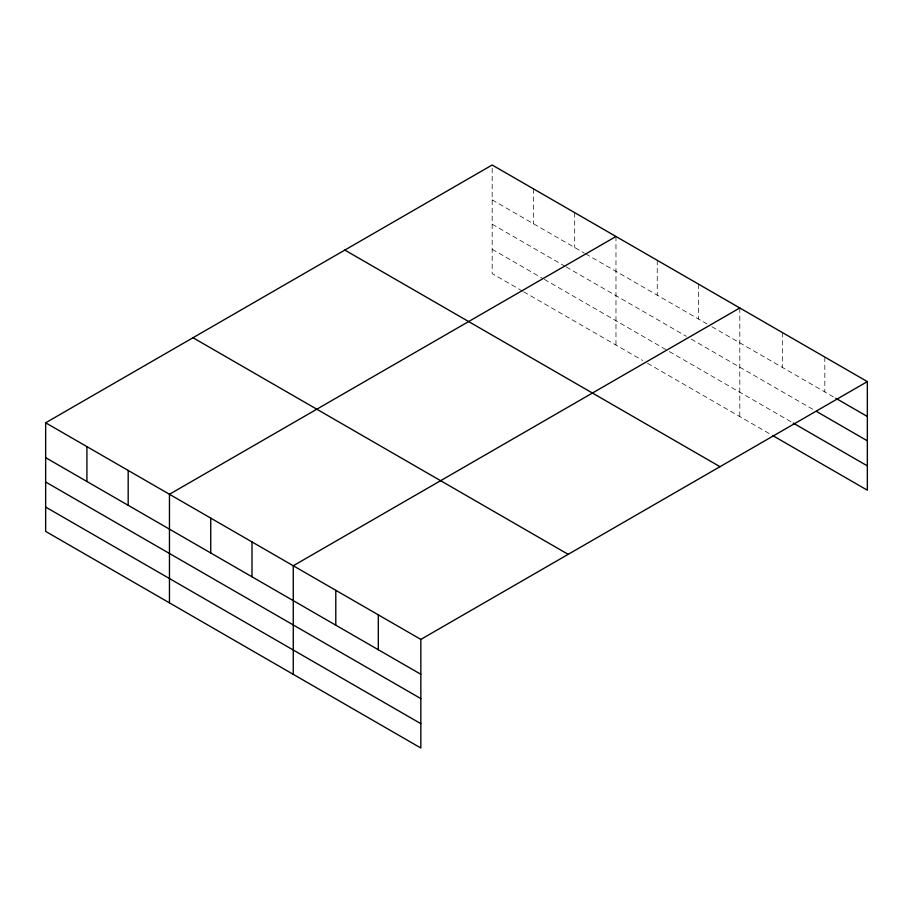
<?xml version="1.0" encoding="UTF-8"?>
<svg xmlns="http://www.w3.org/2000/svg" width="913" height="913" viewBox="0 0 913 913"><rect width="100%" height="100%" fill="white"/><g stroke="black" fill="none" stroke-linecap="round" stroke-linejoin="round"><path stroke-width="0.68" stroke-dasharray="4.57 3.42" d="M522.51 291.11L492.164 273.592L492.164 165.002M492.164 199.879L584.411 253.141M585.632 253.837L707.016 323.921M711.866 326.717L834.55 397.554M492.164 224.199L564.999 266.254M566.208 266.95L686.382 336.326M691.232 339.134L813.894 409.948M492.164 249.26L543.144 278.705M544.365 279.401L668.168 350.877M669.389 351.585L792.028 422.388M523.72 291.818L642.684 360.487M647.534 363.294L771.371 434.793M824.827 357.063L824.827 391.939M782.304 332.515L782.304 367.391M739.792 307.966L739.792 416.556M698.513 284.137L698.513 319.014M657.246 260.308L657.246 295.184M615.978 236.49L615.978 345.068M574.711 212.661L574.711 247.526M533.432 188.831L533.432 223.708"/><path stroke-width="1.37" d="M45.65 422.799L420.836 639.408L420.836 747.998L45.65 531.389L45.65 422.799L492.164 165.002L867.35 381.611L867.35 490.201L772.592 435.49M615.978 236.49L169.464 494.275L169.464 602.865M739.792 307.966L293.267 565.763L293.267 674.353M420.836 639.408L867.35 381.611M835.76 398.251L867.35 416.488M816.325 411.352L867.35 440.819M793.237 423.096L867.35 465.881M344.817 250.071L720.003 466.691M192.997 337.73L568.183 554.339M45.65 457.664L420.836 674.285M45.65 481.996L420.836 698.605M45.65 507.057L420.836 723.667M378.313 614.86L378.313 649.736M335.79 590.312L335.79 625.177M251.999 541.934L251.999 576.811M210.732 518.105L210.732 552.981M128.185 470.446L128.185 505.323M86.918 446.628L86.918 481.493"/></g></svg>
